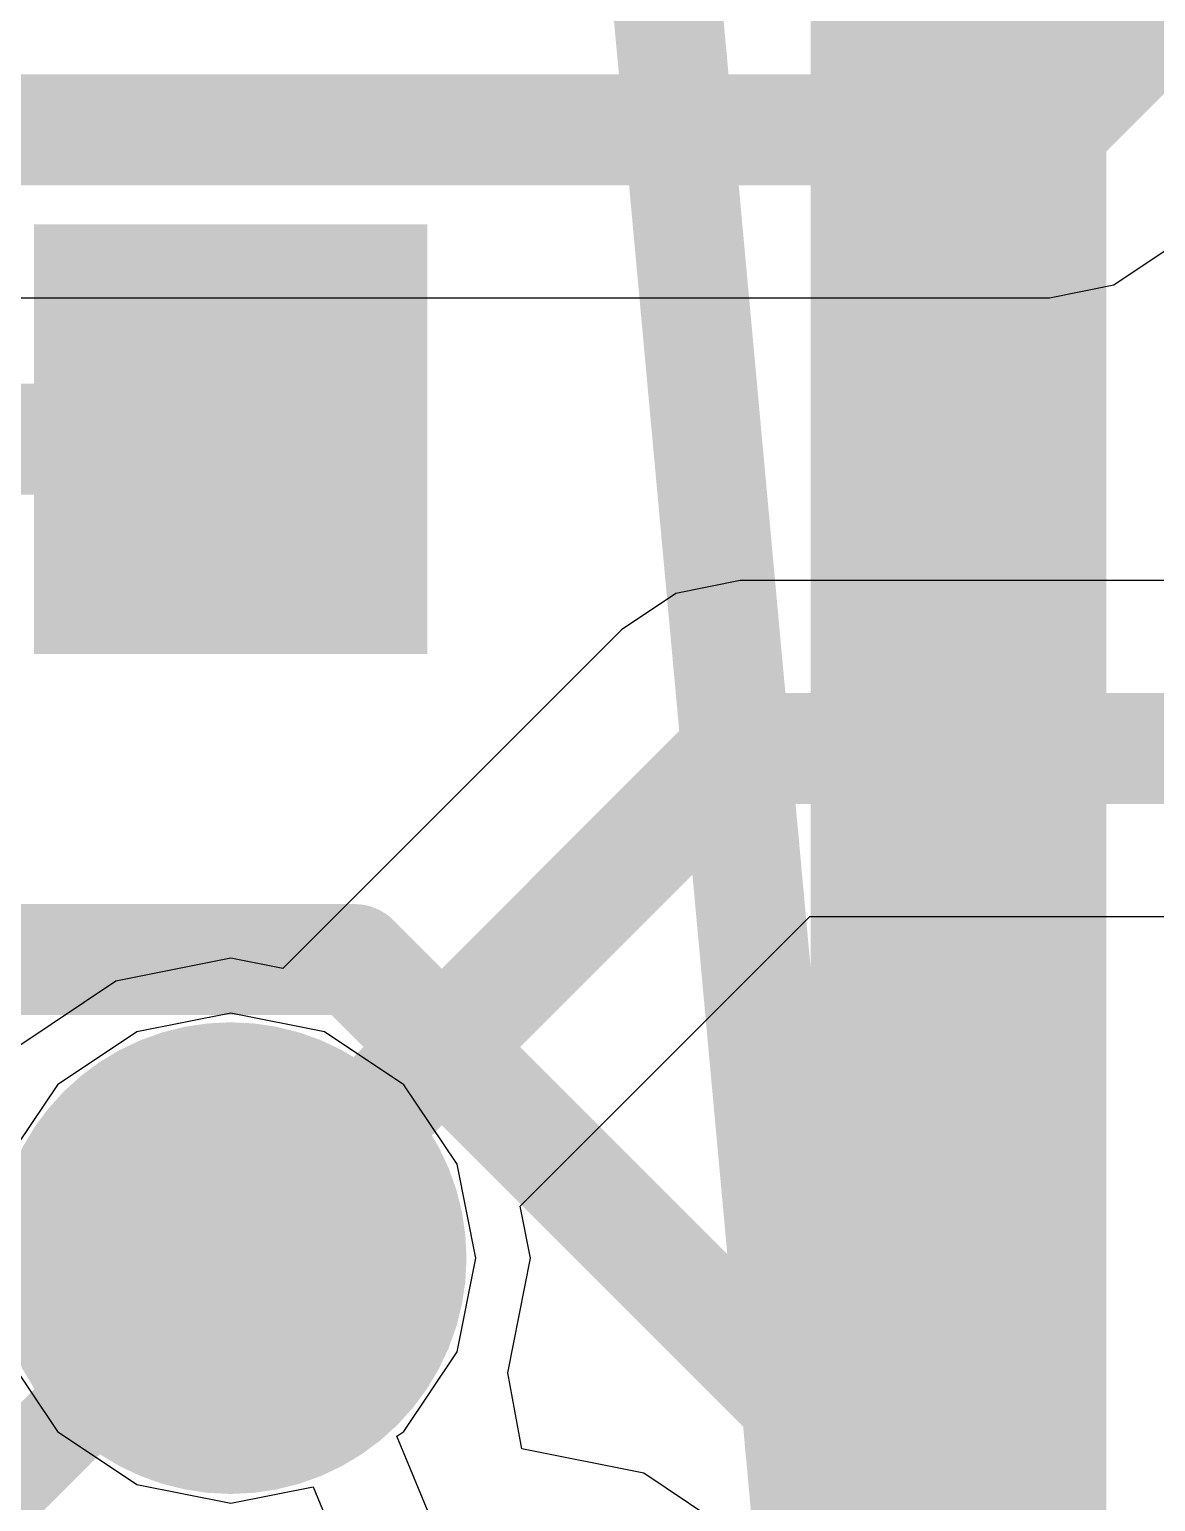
# Model space of a CAD drawing. Header units: millimetres. Extents: x 6 to 417, y 41 to 311.
# Drawn here: x 106.323 to 107.871, y 101.466 to 103.488 of the extents above; entities that cross this region are included whole.
import ezdxf

# ---------------------------------------------------------------- set-up
doc = ezdxf.new("R2010")
doc.units = ezdxf.units.MM
for name, color, linetype in [('BottomLayer', 5, 'Continuous'), ('BottomPaste', 16, 'Continuous'), ('BottomSolder', 6, 'Continuous'), ('DrillDrawing', 1, 'Continuous'), ('KeepOutLayer', 6, 'Continuous'), ('Mechanical4', 56, 'Continuous'), ('MidLayer1', 16, 'Continuous'), ('MidLayer2', 76, 'Continuous'), ('MultiLayer', 9, 'Continuous'), ('TopLayer', 1, 'Continuous'), ('TopOverlay', 2, 'Continuous')]:
    doc.layers.add(name, color=color, linetype=linetype)

msp = doc.modelspace()

# ---------------------------------------------------------------- linework, layer by layer
at = {"layer": 'BottomLayer'}
for points, const_width in [([(107.59999054, 101.19999064), (107.59999054, 104.39999186)], 0.4064), ([(105.7999916, 102.924991), (106.59999254, 102.924991)], 0.1524), ([(106.19998318, 101.39999024), (106.59997984, 101.7999869)], 0.127)]:
    msp.add_lwpolyline(points, dxfattribs=dict(at, const_width=const_width))
for points, const_width in [([(106.56189254, 102.924991, 1), (106.63809254, 102.924991, 1)], 0.07619999999999999), ([(106.47297984, 101.7999869, 1), (106.72697984, 101.7999869, 1)], 0.254), ([(106.56822984, 101.7999869, 1), (106.63172984, 101.7999869, 1)], 0.0635)]:
    msp.add_lwpolyline(points, format="xyb", close=True, dxfattribs=dict(at, const_width=const_width))
msp.add_solid([(106.39999294, 103.14998928), (106.39999294, 102.69999272), (106.79999214, 103.14998928), (106.79999214, 102.69999272)], dxfattribs=at)
at = {"layer": 'BottomPaste'}
msp.add_solid([(106.44999284, 103.09998938), (106.44999284, 102.74999262), (106.74999224, 103.09998938), (106.74999224, 102.74999262)], dxfattribs=at)
at = {"layer": 'BottomSolder', "const_width": 0.32399986}
msp.add_lwpolyline([(106.43798118, 101.7999869, 1), (106.7619785, 101.7999869, 1)], format="xyb", close=True, dxfattribs=at)
at = {"layer": 'BottomSolder'}
msp.add_solid([(106.32999308, 103.21998914), (106.32999308, 102.62999286), (106.869992, 103.21998914), (106.869992, 102.62999286)], dxfattribs=at)
at = {"layer": 'DrillDrawing', "const_width": 0.0999998}
for points in [[(119.98573666, 98.99999758, -39.99635117031188), (119.98573666, 101.00000374)], [(119.98186824, 99.00000012, -39.98872022724051), (119.98186824, 101.0000012)]]:
    msp.add_lwpolyline(points, format="xyb", dxfattribs=at)
at = {"layer": 'DrillDrawing', "const_width": 0.1524}
msp.add_lwpolyline([(106.52377984, 101.7999869, 1), (106.67617984, 101.7999869, 1)], format="xyb", close=True, dxfattribs=at)
at = {"layer": 'KeepOutLayer', "const_width": 0.0999998}
msp.add_lwpolyline([(119.98573666, 98.99999758, -39.99635117031188), (119.98573666, 101.00000374)], format="xyb", dxfattribs=at)
at = {"layer": 'Mechanical4', "const_width": 0.0999998}
msp.add_lwpolyline([(106.86915126, 107.16315118), (107.8756669, 96.2092945)], dxfattribs=at)
at = {"layer": 'MidLayer1'}
for p, q in [((106.59997984, 102.13665628), (106.47114088, 102.11102768)), ((106.7288188, 102.11102768), (106.59997984, 102.13665628)), ((106.47114088, 102.11102768), (106.36191834, 102.0380484)), ((106.83804134, 102.0380484), (106.7288188, 102.11102768)), ((106.36191834, 102.0380484), (106.28893906, 101.92882586)), ((106.91102062, 101.92882586), (106.83804134, 102.0380484)), ((106.93664922, 101.7999869), (106.91102062, 101.92882586)), ((106.91102062, 101.67114794), (106.93664922, 101.7999869)), ((106.28893906, 101.67114794), (106.36191834, 101.5619254)), ((106.83804134, 101.5619254), (106.91102062, 101.67114794)), ((106.36191834, 101.5619254), (106.47114088, 101.48894612)), ((106.82828012, 101.55540268), (106.83804134, 101.5619254)), ((106.87688048, 101.43806992), (106.82828012, 101.55540268)), ((106.47114088, 101.48894612), (106.59997984, 101.46331752)), ((106.59997984, 101.46331752), (106.71316478, 101.48583208)), ((106.71316478, 101.48583208), (106.76176514, 101.36849932))]:
    msp.add_line(p, q, dxfattribs=at)
at = {"layer": 'MidLayer1', "const_width": 0.254}
msp.add_lwpolyline([(106.47297984, 101.7999869, 1), (106.72697984, 101.7999869, 1)], format="xyb", close=True, dxfattribs=at)
at = {"layer": 'MidLayer2', "const_width": 0.1524}
for points in [[(106.18981302, 102.21018674), (106.76988806, 102.21018674)], [(106.76988806, 102.21018674), (107.43557634, 101.54449846)], [(107.43557634, 100.9195594), (107.43557634, 101.54449846)]]:
    msp.add_lwpolyline(points, dxfattribs=at)
at = {"layer": 'MidLayer2'}
for points, const_width in [([(106.73178806, 102.21018674, 1), (106.80798806, 102.21018674, 1)], 0.07619999999999999), ([(106.73178806, 102.21018674, 1), (106.80798806, 102.21018674, 1)], 0.07619999999999999), ([(106.47297984, 101.7999869, 1), (106.72697984, 101.7999869, 1)], 0.254), ([(107.39747634, 101.54449846, 1), (107.47367634, 101.54449846, 1)], 0.07619999999999999), ([(107.39747634, 101.54449846, 1), (107.47367634, 101.54449846, 1)], 0.07619999999999999)]:
    msp.add_lwpolyline(points, format="xyb", close=True, dxfattribs=dict(at, const_width=const_width))
at = {"layer": 'MultiLayer', "const_width": 0.254}
msp.add_lwpolyline([(106.47297984, 101.7999869, 1), (106.72697984, 101.7999869, 1)], format="xyb", close=True, dxfattribs=at)
at = {"layer": 'TopLayer'}
for p, q in [((107.8132591, 103.13692352), (107.88807988, 103.18691834)), ((107.72499918, 103.11936704), (107.8132591, 103.13692352)), ((103.35000158, 103.11936704), (107.72499918, 103.11936704)), ((107.2117363, 102.7130788), (107.13691298, 102.66308398)), ((107.29999368, 102.73063274), (107.2117363, 102.7130788)), ((108.94321874, 102.73063274), (107.29999368, 102.73063274)), ((107.13691298, 102.66308398), (106.6715037, 102.1976747)), ((106.99766764, 101.87151076), (107.39552562, 102.26936874)), ((107.39552562, 102.26936874), (108.94321874, 102.26936874)), ((106.59997984, 102.21190124), (106.44234744, 102.18054494)), ((106.6715037, 102.1976747), (106.59997984, 102.21190124)), ((106.44234744, 102.18054494), (106.30871296, 102.09125378)), ((107.01189418, 101.7999869), (106.99766764, 101.87151076)), ((106.98053788, 101.64235958), (107.01189418, 101.7999869)), ((106.98054042, 101.64235704), (106.98053788, 101.64235958)), ((106.99997904, 101.53780048), (106.98053788, 101.64235704)), ((106.98053788, 101.64235704), (106.98054042, 101.64235704)), ((107.16751998, 101.50447314), (106.99997904, 101.53780048)), ((106.99997904, 101.53780048), (106.99997904, 101.53780048)), ((106.99997904, 101.53780048), (106.99997904, 101.53780048)), ((107.30955678, 101.40956858), (107.16751998, 101.50447314))]:
    msp.add_line(p, q, dxfattribs=at)
at = {"layer": 'TopLayer', "const_width": 0.1524}
for points in [[(107.72499918, 103.34999904), (109.47500076, 105.10000062)], [(103.35000158, 103.34999904), (107.72499918, 103.34999904)], [(106.59997984, 101.7999869), (107.29999368, 102.50000074)], [(107.29999368, 102.50000074), (109.27500116, 102.50000074)]]:
    msp.add_lwpolyline(points, dxfattribs=at)
at = {"layer": 'TopLayer'}
for points, const_width in [([(107.68689918, 103.34999904, 1), (107.76309918, 103.34999904, 1)], 0.07619999999999999), ([(107.68689918, 103.34999904, 1), (107.76309918, 103.34999904, 1)], 0.07619999999999999), ([(107.26189368, 102.50000074, 1), (107.33809368, 102.50000074, 1)], 0.07619999999999999), ([(107.26189368, 102.50000074, 1), (107.33809368, 102.50000074, 1)], 0.07619999999999999), ([(106.47297984, 101.7999869, 1), (106.72697984, 101.7999869, 1)], 0.254), ([(106.56187984, 101.7999869, 1), (106.63807984, 101.7999869, 1)], 0.07619999999999999)]:
    msp.add_lwpolyline(points, format="xyb", close=True, dxfattribs=dict(at, const_width=const_width))
at = {"layer": 'TopOverlay', "const_width": 0.1499997}
msp.add_lwpolyline([(106.86526252, 107.16322992), (107.86949216, 96.23427032)], dxfattribs=at)

doc.saveas('drawing.dxf')
